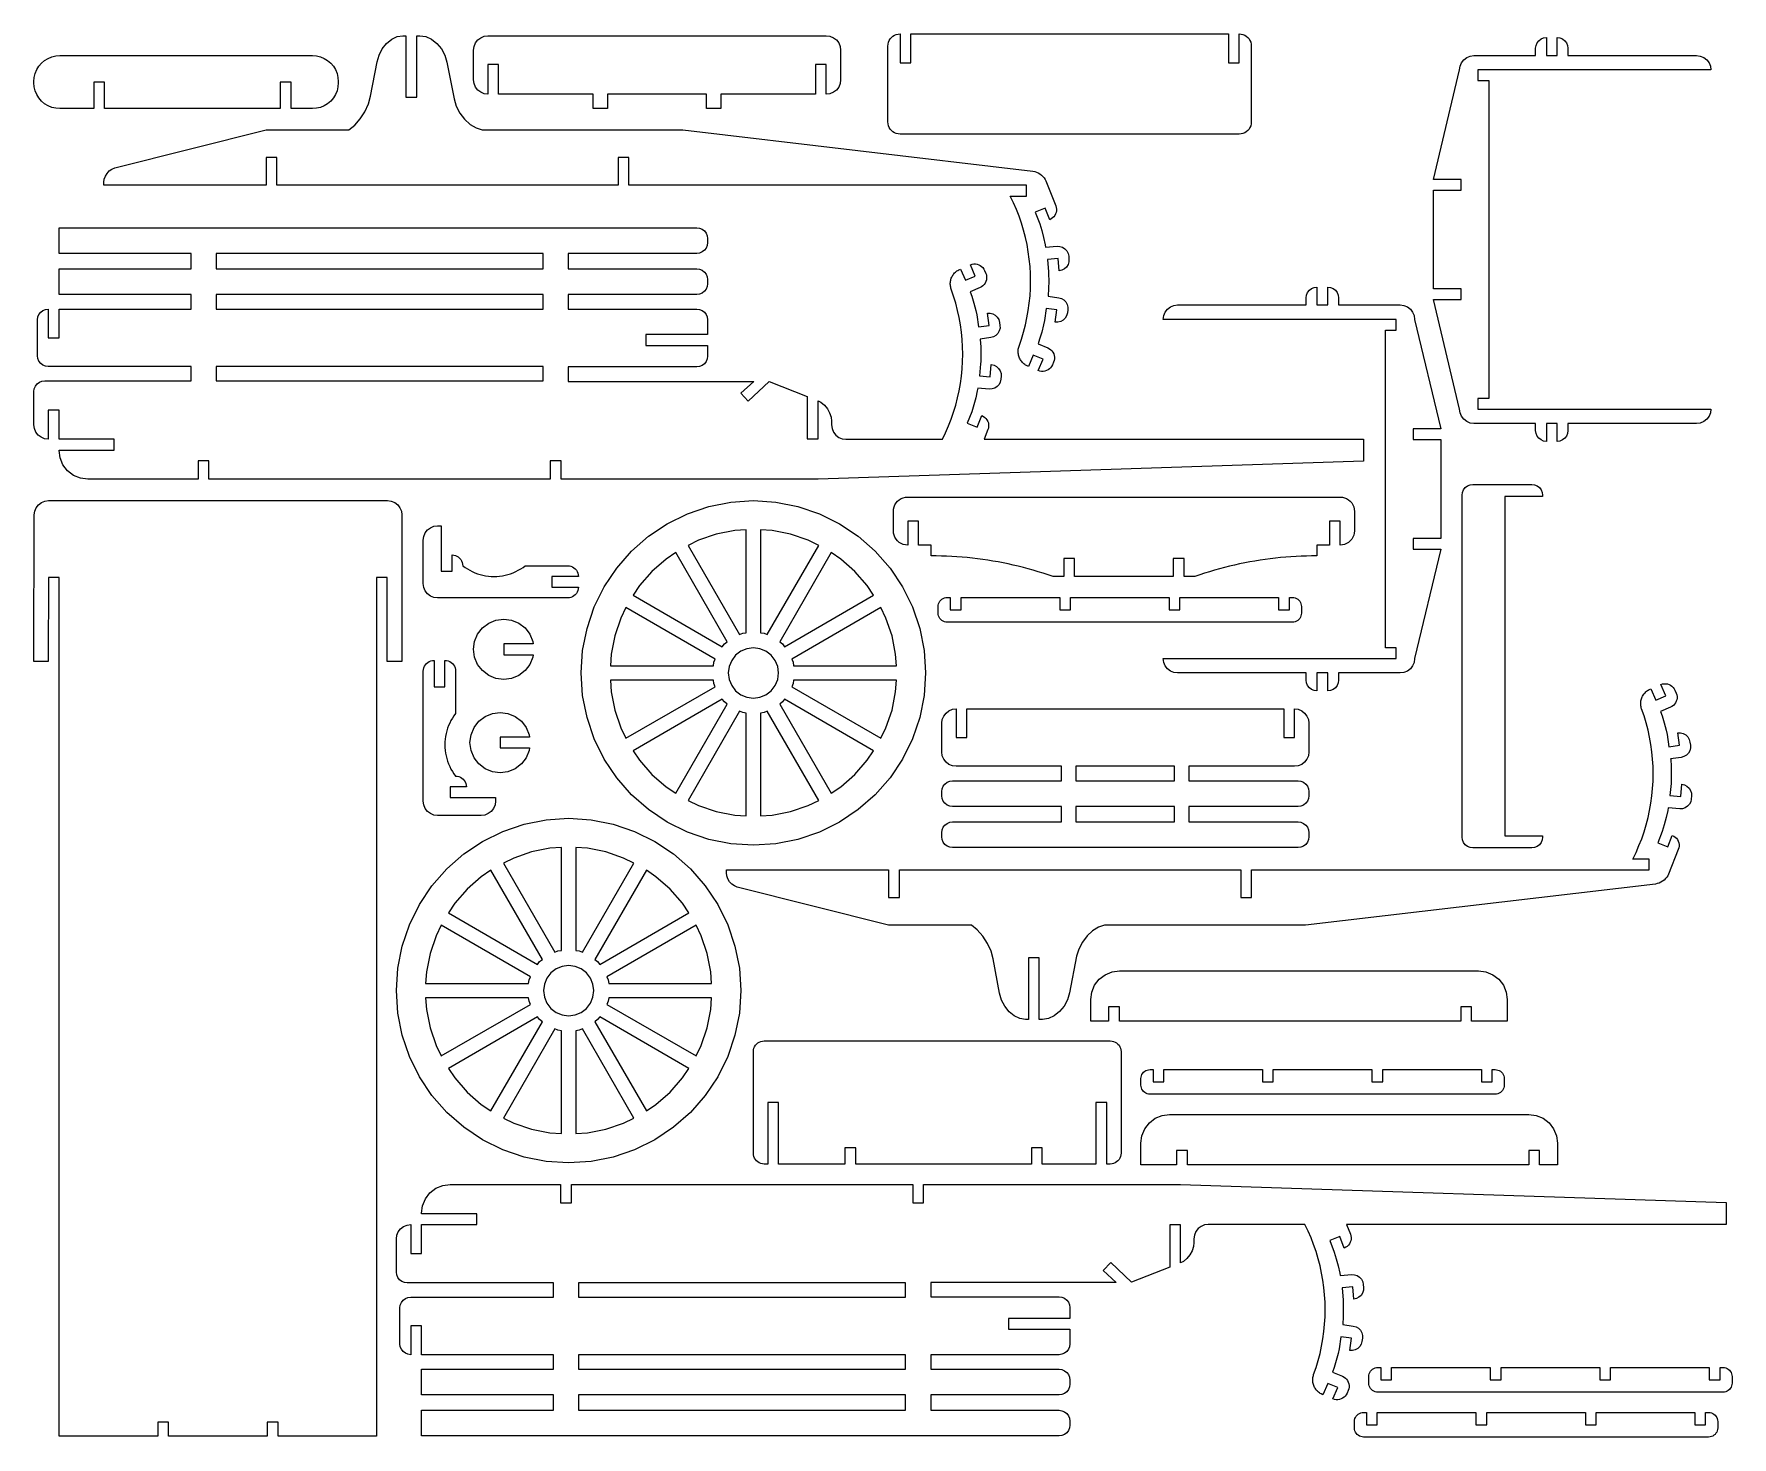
# Model space of a CAD drawing. Extents: x 4 to 478, y 5 to 396.
import ezdxf

# ---------------------------------------------------------------- set-up
doc = ezdxf.new("R2010")
doc.units = 0
doc.layers.add('IMPORT_-_CARROÇA_2', color=18, linetype='CONTINUOUS')

msp = doc.modelspace()

# ---------------------------------------------------------------- linework, layer by layer
at = {"layer": 'IMPORT_-_CARROÇA_2'}
for points in [[(280.29, 340.8), (279.7, 342.76), (279.03, 344.7), (278.29, 346.62), (277.47, 348.5), (276.58, 350.35), (281.12, 350.34), (281.12, 353.34), (170.31, 353.34), (170.31, 361.05), (167.31, 361.05), (167.31, 353.34), (72.17, 353.34), (72.17, 361.05), (69.17, 361.05), (69.17, 353.34), (24, 353.34), (24, 354.23), (24.1, 355.06), (24.4, 355.89), (24.88, 356.67), (25.5, 357.34), (26.22, 357.85), (27, 358.17), (69.17, 368.75), (92.24, 368.75), (93.9, 370.09), (95.43, 371.83), (96.74, 373.85), (97.72, 376.01), (98.33, 378.18), (100.11, 387.75), (100.66, 389.62), (101.57, 391.37), (102.78, 392.88), (104.21, 394.03), (105.75, 394.75), (107.3, 395), (108.16, 395), (108.16, 377.85), (111.16, 377.85), (111.16, 395), (112.06, 395), (113.69, 394.75), (115.31, 394.02), (116.8, 392.85), (118.07, 391.32), (119.02, 389.55), (119.6, 387.65), (121.58, 377.43), (122.18, 375.41), (123.17, 373.47), (124.47, 371.73), (126.02, 370.31), (127.69, 369.31), (129.37, 368.79), (185.3, 368.75), (282.89, 357.3), (283.39, 357.2), (283.89, 357.04), (284.38, 356.81), (284.85, 356.52), (285.29, 356.19), (285.68, 355.82), (286.02, 355.41), (286.3, 354.99), (286.51, 354.55), (289.25, 347.65), (289.39, 347.2), (289.46, 346.74), (289.45, 346.27), (289.37, 345.8), (289.22, 345.36), (289, 344.94), (288.72, 344.56), (288.38, 344.24), (287.99, 343.97), (287.57, 343.76), (286.3, 346.95), (283.52, 345.84), (284.78, 342.65), (285.34, 340.78), (285.85, 338.8), (286.29, 336.79), (286.41, 336.09), (289.63, 336.36), (290.41, 336.33), (291.16, 336.09), (291.82, 335.67), (292.35, 335.09), (292.71, 334.39), (292.87, 333.63), (292.94, 332.77), (292.91, 331.99), (292.67, 331.24), (292.25, 330.58), (291.67, 330.05), (290.97, 329.7), (290.21, 329.53), (289.92, 332.95), (286.93, 332.7), (287.22, 329.28), (287.24, 328.66), (287.29, 326.61), (287.24, 324.56), (287.12, 322.52), (287.12, 322.45), (290.08, 322.02), (290.83, 321.81), (291.51, 321.4), (292.05, 320.84), (292.43, 320.16), (292.63, 319.4), (292.62, 318.62), (292.49, 317.77), (292.28, 317.01), (291.88, 316.34), (291.32, 315.79), (290.63, 315.41), (289.87, 315.22), (289.09, 315.23), (289.58, 318.62), (286.62, 319.06), (286.12, 315.66), (285.85, 314.43), (285.34, 312.44), (284.75, 310.48), (284.31, 309.22), (287.07, 308.05), (287.49, 307.83), (287.87, 307.55), (288.2, 307.22), (288.47, 306.83), (288.68, 306.41), (288.82, 305.96), (288.89, 305.5), (288.89, 305.03), (288.81, 304.56), (288.66, 304.11), (288.32, 303.32), (288.11, 302.9), (287.83, 302.53), (287.49, 302.2), (287.11, 301.92), (286.69, 301.71), (286.24, 301.57), (285.77, 301.5), (285.3, 301.51), (284.84, 301.58), (284.39, 301.73), (285.73, 304.89), (282.97, 306.06), (281.63, 302.91), (281.11, 303.14), (280.86, 303.28), (280.62, 303.44), (280.39, 303.62), (280.17, 303.8), (279.97, 304.01), (279.78, 304.22), (279.6, 304.45), (279.44, 304.68), (279.3, 304.93), (279.17, 305.19), (279.06, 305.45), (278.96, 305.72), (278.89, 306), (278.83, 306.28), (278.79, 306.57), (278.77, 306.85), (278.77, 307.14), (278.78, 307.43), (278.82, 307.71), (278.87, 307.99), (278.94, 308.27), (279.03, 308.54), (279.7, 310.48), (280.29, 312.44), (280.81, 314.43), (281.24, 316.43), (281.6, 318.45), (281.88, 320.48), (282.08, 322.52), (282.2, 324.56), (282.24, 326.61), (282.2, 328.66), (282.08, 330.71), (281.88, 332.75), (281.6, 334.79), (281.25, 336.81), (280.81, 338.81)], [(222.3, 378.72), (195.88, 378.72), (195.88, 374.75), (191.88, 374.75), (191.88, 378.72), (164.38, 378.72), (164.38, 374.75), (160.38, 374.75), (160.38, 378.72), (134, 378.72), (134, 386.96), (131, 386.96), (131, 378.72), (129.96, 378.86), (129, 379.26), (128.17, 379.89), (127.54, 380.72), (127.14, 381.69), (127, 382.72), (127, 391), (127.14, 392.04), (127.54, 393), (128.17, 393.83), (129, 394.46), (129.96, 394.86), (131, 395), (225.3, 395), (226.33, 394.86), (227.3, 394.46), (228.12, 393.83), (228.76, 393), (229.16, 392.04), (229.3, 391), (229.3, 382.72), (229.16, 381.69), (228.76, 380.72), (228.12, 379.89), (227.3, 379.26), (226.33, 378.86), (225.3, 378.72), (225.3, 386.96), (222.3, 386.96)], [(340.39, 367.62), (245.86, 367.62), (245.34, 367.66), (244.82, 367.78), (244.34, 367.98), (243.89, 368.26), (243.48, 368.6), (243.14, 369), (242.87, 369.45), (242.66, 369.94), (242.54, 370.45), (242.5, 370.98), (242.5, 392.14), (242.54, 392.66), (242.66, 393.18), (242.87, 393.66), (243.14, 394.11), (243.48, 394.52), (243.89, 394.86), (244.34, 395.13), (244.82, 395.34), (245.34, 395.46), (245.86, 395.5), (245.86, 387.45), (248.88, 387.45), (248.88, 395.5), (337.37, 395.5), (337.37, 387.45), (340.39, 387.45), (340.39, 395.5), (340.91, 395.46), (341.43, 395.34), (341.91, 395.13), (342.36, 394.86), (342.77, 394.52), (343.11, 394.11), (343.38, 393.66), (343.59, 393.18), (343.71, 392.66), (343.75, 392.14), (343.75, 370.98), (343.71, 370.45), (343.59, 369.94), (343.38, 369.45), (343.11, 369), (342.77, 368.6), (342.36, 368.26), (341.91, 367.98), (341.43, 367.78), (340.91, 367.66)], [(471.85, 385.5), (409.91, 385.5), (406.91, 385.5), (406.91, 382.5), (409.91, 382.5), (409.91, 293.99), (406.91, 293.99), (406.91, 290.99), (409.91, 290.99), (411.62, 290.99), (471.85, 290.99), (471.71, 289.95), (471.31, 288.99), (470.67, 288.16), (469.85, 287.52), (468.88, 287.12), (467.85, 286.99), (431.99, 286.99), (431.99, 284.99), (431.89, 284.21), (431.59, 283.49), (431.11, 282.86), (430.49, 282.39), (429.77, 282.09), (428.99, 281.99), (428.99, 286.99), (425.99, 286.99), (425.99, 281.99), (425.22, 282.09), (424.49, 282.39), (423.87, 282.86), (423.39, 283.49), (423.1, 284.21), (422.99, 284.99), (422.99, 286.99), (405.8, 286.99), (404.76, 287.12), (403.8, 287.52), (402.97, 288.16), (402.33, 288.99), (401.93, 289.95), (401.8, 290.99), (394.5, 321.49), (402.21, 321.49), (402.21, 324.49), (394.5, 324.49), (394.5, 352), (402.21, 352), (402.21, 355), (394.5, 355), (401.8, 385.5), (401.93, 386.54), (402.33, 387.5), (402.97, 388.33), (403.8, 388.96), (404.76, 389.36), (405.8, 389.5), (422.99, 389.5), (422.99, 391.5), (423.1, 392.28), (423.39, 393), (423.87, 393.62), (424.49, 394.1), (425.22, 394.4), (425.99, 394.5), (425.99, 389.5), (428.99, 389.5), (428.99, 394.5), (429.77, 394.4), (430.49, 394.1), (431.11, 393.62), (431.59, 393), (431.89, 392.28), (431.99, 391.5), (431.99, 389.5), (467.85, 389.5), (468.88, 389.36), (469.85, 388.96), (470.67, 388.33), (471.31, 387.5), (471.71, 386.54)], [(89.32, 382.28), (89.32, 381.92), (89.23, 380.79), (88.97, 379.69), (88.53, 378.64), (87.94, 377.68), (87.21, 376.82), (86.34, 376.08), (85.38, 375.49), (84.33, 375.05), (83.23, 374.79), (82.1, 374.7), (76.14, 374.7), (76.14, 382.1), (73.14, 382.1), (73.14, 374.7), (24.18, 374.7), (24.18, 382.1), (21.18, 382.1), (21.18, 374.7), (11.72, 374.7), (10.59, 374.79), (9.49, 375.05), (8.44, 375.49), (7.48, 376.08), (6.61, 376.82), (5.88, 377.68), (5.29, 378.64), (4.85, 379.69), (4.59, 380.79), (4.5, 381.92), (4.5, 382.28), (4.59, 383.41), (4.85, 384.51), (5.29, 385.56), (5.88, 386.52), (6.61, 387.39), (7.48, 388.12), (8.44, 388.71), (9.49, 389.15), (10.59, 389.41), (11.72, 389.5), (82.1, 389.5), (83.23, 389.41), (84.33, 389.15), (85.38, 388.71), (86.34, 388.12), (87.21, 387.39), (87.94, 386.52), (88.53, 385.56), (88.97, 384.51), (89.23, 383.41)], [(273.97, 299.3), (273.8, 298.54), (273.44, 297.84), (272.92, 297.26), (272.26, 296.84), (271.51, 296.6), (270.73, 296.56), (267.51, 296.83), (267.39, 296.13), (266.95, 294.13), (266.43, 292.15), (265.88, 290.28), (264.61, 287.09), (267.4, 285.98), (268.67, 289.17), (269.09, 288.96), (269.47, 288.69), (269.81, 288.36), (270.09, 287.99), (270.31, 287.57), (270.47, 287.13), (270.55, 286.66), (270.55, 286.19), (270.49, 285.72), (270.35, 285.27), (269.28, 282.59), (375.06, 282.59), (375.06, 276.46), (223.05, 271.45), (151.4, 271.45), (151.4, 276.59), (148.4, 276.59), (148.4, 271.45), (53.27, 271.45), (53.27, 276.59), (50.27, 276.59), (50.27, 271.45), (19.5, 271.45), (17.43, 271.72), (15.5, 272.52), (13.84, 273.79), (12.57, 275.45), (11.77, 277.38), (11.5, 279.45), (11.5, 279.59), (26.88, 279.59), (26.88, 282.61), (11.5, 282.61), (11.5, 290.66), (8.5, 290.66), (8.5, 282.61), (7.46, 282.75), (6.5, 283.15), (5.67, 283.78), (5.04, 284.61), (4.64, 285.58), (4.5, 286.61), (4.5, 295.89), (4.6, 296.67), (4.9, 297.39), (5.38, 298.01), (6, 298.49), (6.72, 298.79), (7.5, 298.89), (48.27, 298.89), (48.27, 302.85), (8.5, 302.85), (7.72, 302.95), (7, 303.25), (6.38, 303.73), (5.9, 304.35), (5.6, 305.07), (5.5, 305.85), (5.5, 315.88), (5.6, 316.66), (5.9, 317.38), (6.38, 318), (7, 318.48), (7.72, 318.78), (8.5, 318.88), (8.5, 310.86), (11.5, 310.86), (11.5, 318.88), (48.27, 318.88), (48.27, 322.93), (11.5, 322.93), (11.5, 330.06), (48.27, 330.06), (48.27, 334.36), (11.5, 334.37), (11.5, 341.5), (189.21, 341.5), (189.99, 341.4), (190.71, 341.1), (191.33, 340.62), (191.81, 340), (192.11, 339.28), (192.21, 338.5), (192.21, 337.37), (192.11, 336.59), (191.81, 335.87), (191.33, 335.25), (190.71, 334.77), (189.99, 334.47), (189.21, 334.37), (153.4, 334.37), (153.4, 330.06), (189.21, 330.06), (189.99, 329.96), (190.71, 329.66), (191.33, 329.18), (191.81, 328.56), (192.11, 327.83), (192.21, 327.06), (192.21, 325.93), (192.11, 325.15), (191.81, 324.43), (191.33, 323.81), (190.71, 323.33), (189.99, 323.03), (189.21, 322.93), (153.4, 322.93), (153.4, 318.88), (189.21, 318.88), (189.99, 318.78), (190.71, 318.48), (191.33, 318), (191.81, 317.38), (192.11, 316.66), (192.21, 315.88), (192.21, 311.75), (175.06, 311.75), (175.06, 308.75), (192.21, 308.75), (192.21, 305.76), (192.11, 304.99), (191.81, 304.26), (191.33, 303.64), (190.71, 303.17), (189.99, 302.87), (189.21, 302.76), (153.4, 302.76), (153.4, 298.73), (205.08, 298.73), (201.51, 295.41), (203.56, 293.22), (209.41, 298.66), (220.01, 294.53), (220.01, 282.68), (223.05, 282.68), (223.05, 293.31), (223.81, 292.91), (224.77, 292.1), (225.6, 291.1), (226.24, 289.96), (226.64, 288.77), (226.77, 287.61), (226.77, 286.59), (226.91, 285.56), (227.31, 284.59), (227.94, 283.76), (228.77, 283.13), (229.74, 282.73), (230.77, 282.59), (257.68, 282.58), (258.57, 284.43), (259.39, 286.31), (260.13, 288.22), (260.8, 290.17), (261.39, 292.13), (261.91, 294.12), (262.34, 296.12), (262.7, 298.14), (262.98, 300.17), (263.18, 302.22), (263.3, 304.27), (263.34, 306.32), (263.3, 308.37), (263.18, 310.41), (262.98, 312.45), (262.7, 314.48), (262.34, 316.5), (261.9, 318.5), (261.39, 320.49), (260.8, 322.45), (260.13, 324.39), (260.04, 324.66), (259.97, 324.94), (259.91, 325.22), (259.88, 325.5), (259.86, 325.79), (259.87, 326.08), (259.89, 326.36), (259.93, 326.65), (259.98, 326.93), (260.06, 327.2), (260.15, 327.47), (260.27, 327.74), (260.39, 328), (260.54, 328.24), (260.7, 328.48), (260.87, 328.71), (261.07, 328.92), (261.27, 329.12), (261.49, 329.31), (261.71, 329.49), (261.95, 329.64), (262.2, 329.79), (262.73, 330.02), (264.07, 326.87), (266.83, 328.04), (265.49, 331.19), (265.93, 331.34), (266.4, 331.42), (266.87, 331.43), (267.33, 331.36), (267.78, 331.22), (268.2, 331.01), (268.59, 330.73), (268.92, 330.4), (269.2, 330.02), (269.42, 329.61), (269.76, 328.81), (269.91, 328.37), (269.98, 327.9), (269.99, 327.43), (269.92, 326.97), (269.78, 326.52), (269.57, 326.1), (269.29, 325.71), (268.96, 325.38), (268.59, 325.1), (268.17, 324.88), (265.41, 323.71), (265.84, 322.45), (266.43, 320.49), (266.95, 318.5), (267.22, 317.26), (267.71, 313.87), (270.68, 314.3), (270.19, 317.7), (270.97, 317.71), (271.73, 317.52), (272.41, 317.13), (272.97, 316.59), (273.38, 315.92), (273.59, 315.16), (273.71, 314.31), (273.72, 313.53), (273.53, 312.77), (273.15, 312.09), (272.6, 311.52), (271.93, 311.12), (271.18, 310.91), (268.22, 310.48), (268.22, 310.41), (268.34, 308.37), (268.38, 306.32), (268.34, 304.27), (268.31, 303.65), (268.03, 300.23), (271.02, 299.98), (271.3, 303.4), (272.07, 303.23), (272.76, 302.87), (273.34, 302.35), (273.77, 301.69), (274, 300.94), (274.04, 300.16)], [(55.27, 330.06), (146.4, 330.06), (146.4, 334.37), (55.27, 334.36)], [(55.27, 318.88), (146.4, 318.88), (146.4, 322.93), (55.27, 322.93)], [(319.19, 221.49), (381.13, 221.49), (384.13, 221.49), (384.13, 224.49), (381.13, 224.49), (381.13, 313), (384.13, 313), (384.13, 316), (381.13, 316), (379.42, 316), (319.19, 316), (319.33, 317.04), (319.73, 318), (320.37, 318.83), (321.19, 319.46), (322.16, 319.86), (323.19, 320), (359.05, 320), (359.05, 322), (359.15, 322.78), (359.45, 323.5), (359.93, 324.12), (360.55, 324.6), (361.27, 324.9), (362.05, 325), (362.05, 320), (365.05, 320), (365.05, 325), (365.82, 324.9), (366.55, 324.6), (367.17, 324.12), (367.64, 323.5), (367.94, 322.78), (368.05, 322), (368.05, 320), (385.24, 320), (386.28, 319.86), (387.24, 319.46), (388.07, 318.83), (388.71, 318), (389.11, 317.04), (389.24, 316), (396.54, 285.5), (388.83, 285.5), (388.83, 282.5), (396.54, 282.5), (396.54, 254.99), (388.83, 254.99), (388.83, 251.99), (396.54, 251.99), (389.24, 221.49), (389.11, 220.45), (388.71, 219.49), (388.07, 218.66), (387.24, 218.02), (386.28, 217.62), (385.24, 217.49), (368.05, 217.49), (368.05, 215.49), (367.94, 214.71), (367.64, 213.99), (367.17, 213.36), (366.55, 212.89), (365.82, 212.59), (365.05, 212.49), (365.05, 217.49), (362.05, 217.49), (362.05, 212.49), (361.27, 212.59), (360.55, 212.89), (359.93, 213.36), (359.45, 213.99), (359.15, 214.71), (359.05, 215.49), (359.05, 217.49), (323.19, 217.49), (322.16, 217.62), (321.19, 218.02), (320.37, 218.66), (319.73, 219.49), (319.33, 220.45)], [(55.27, 298.89), (146.4, 298.89), (146.4, 302.85), (55.27, 302.85)], [(414.39, 266.68), (414.39, 172.14), (424.91, 172.14), (424.91, 171.75), (424.81, 170.97), (424.51, 170.25), (424.04, 169.63), (423.41, 169.15), (422.69, 168.85), (421.91, 168.75), (405.5, 168.75), (404.72, 168.85), (404, 169.15), (403.38, 169.63), (402.9, 170.25), (402.6, 170.97), (402.5, 171.75), (402.5, 267), (402.6, 267.78), (402.9, 268.5), (403.38, 269.12), (404, 269.6), (404.72, 269.9), (405.5, 270), (421.91, 270), (422.69, 269.9), (423.41, 269.6), (424.04, 269.12), (424.51, 268.5), (424.81, 267.78), (424.91, 267), (424.91, 266.68)], [(42.03, 8.77), (39.01, 8.77), (39.01, 4.86), (11.53, 4.86), (11.51, 244.11), (8.51, 244.11), (8.47, 220.72), (4.5, 220.73), (4.56, 261.5), (4.7, 262.54), (5.1, 263.5), (5.74, 264.33), (6.57, 264.97), (7.53, 265.36), (8.57, 265.5), (103.03, 265.5), (104.07, 265.36), (105.03, 264.96), (105.86, 264.33), (106.5, 263.5), (106.9, 262.53), (107.03, 261.5), (107.03, 220.73), (102.95, 220.73), (102.95, 244.11), (99.95, 244.11), (99.95, 4.86), (72.53, 4.86), (72.53, 8.77), (69.51, 8.77), (69.51, 4.86), (42.03, 4.86)], [(253, 217.5), (252.59, 211.23), (251.36, 205.07), (249.35, 199.13), (246.57, 193.5), (243.08, 188.28), (238.94, 183.56), (234.22, 179.42), (229, 175.93), (223.37, 173.15), (217.42, 171.13), (211.27, 169.91), (205, 169.5), (198.73, 169.91), (192.58, 171.13), (186.63, 173.15), (181, 175.93), (175.78, 179.42), (171.06, 183.56), (166.92, 188.28), (163.43, 193.5), (160.65, 199.13), (158.64, 205.07), (157.41, 211.23), (157, 217.5), (157.41, 223.76), (158.64, 229.92), (160.65, 235.87), (163.43, 241.5), (166.92, 246.72), (171.06, 251.44), (175.78, 255.58), (181, 259.07), (186.63, 261.84), (192.58, 263.86), (198.73, 265.09), (205, 265.5), (211.27, 265.09), (217.42, 263.86), (223.37, 261.84), (229, 259.07), (234.22, 255.58), (238.94, 251.44), (243.08, 246.72), (246.57, 241.5), (249.35, 235.87), (251.36, 229.92), (252.59, 223.76)], [(291.5, 244.35), (288.5, 244.35), (287.14, 244.82), (285.76, 245.27), (284.39, 245.7), (283, 246.11), (281.61, 246.5), (280.22, 246.87), (278.82, 247.23), (277.41, 247.56), (276, 247.87), (274.59, 248.16), (273.17, 248.43), (271.75, 248.68), (270.32, 248.91), (268.89, 249.12), (267.46, 249.31), (266.03, 249.48), (264.59, 249.63), (263.15, 249.76), (261.71, 249.87), (260.27, 249.96), (258.83, 250.02), (257.39, 250.07), (255.94, 250.09), (254.5, 250.1), (254.5, 253.1), (251, 253.1), (251, 259.8), (248, 259.8), (248, 253.1), (247.37, 253.15), (246.76, 253.29), (246.18, 253.53), (245.65, 253.86), (245.17, 254.27), (244.76, 254.75), (244.44, 255.28), (244.2, 255.86), (244.05, 256.47), (244, 257.1), (244, 262.5), (244.05, 263.13), (244.2, 263.74), (244.44, 264.32), (244.76, 264.85), (245.17, 265.33), (245.65, 265.74), (246.18, 266.06), (246.76, 266.3), (247.37, 266.45), (248, 266.5), (368.5, 266.5), (369.13, 266.45), (369.74, 266.3), (370.32, 266.06), (370.85, 265.74), (371.33, 265.33), (371.74, 264.85), (372.07, 264.32), (372.31, 263.74), (372.45, 263.13), (372.5, 262.5), (372.5, 257.1), (372.45, 256.47), (372.31, 255.86), (372.07, 255.28), (371.74, 254.75), (371.33, 254.27), (370.85, 253.86), (370.32, 253.53), (369.74, 253.29), (369.13, 253.15), (368.5, 253.1), (368.5, 259.8), (365.5, 259.8), (365.5, 253.1), (362, 253.1), (362, 250.1), (360.56, 250.09), (359.12, 250.07), (357.67, 250.02), (356.23, 249.96), (354.79, 249.87), (353.35, 249.76), (351.91, 249.63), (350.48, 249.48), (349.04, 249.31), (347.61, 249.12), (346.18, 248.91), (344.76, 248.68), (343.33, 248.43), (341.92, 248.16), (340.5, 247.87), (339.09, 247.56), (337.69, 247.23), (336.29, 246.87), (334.89, 246.5), (333.5, 246.11), (332.12, 245.7), (330.74, 245.27), (329.37, 244.82), (328, 244.35), (325, 244.35), (325, 249.35), (322, 249.35), (322, 244.35), (294.5, 244.35), (294.5, 249.35), (291.5, 249.35)], [(125.96, 246.09), (126.66, 245.74), (127.37, 245.42), (128.11, 245.15), (128.85, 244.91), (129.61, 244.72), (130.38, 244.57), (131.15, 244.46), (131.93, 244.4), (132.72, 244.38), (133.5, 244.4), (134.28, 244.46), (135.05, 244.57), (135.82, 244.72), (136.58, 244.91), (137.32, 245.15), (138.06, 245.42), (138.77, 245.74), (139.47, 246.09), (140.15, 246.48), (140.8, 246.91), (141.43, 247.38), (153.23, 247.38), (153.7, 247.34), (154.16, 247.23), (154.59, 247.05), (154.99, 246.8), (155.35, 246.5), (155.66, 246.14), (155.9, 245.74), (156.08, 245.3), (156.19, 244.84), (156.23, 244.38), (148.83, 244.38), (148.83, 241.38), (156.23, 241.38), (156.19, 240.91), (156.08, 240.45), (155.9, 240.01), (155.66, 239.61), (155.35, 239.25), (154.99, 238.95), (154.59, 238.7), (154.16, 238.52), (153.7, 238.41), (153.23, 238.38), (117, 238.38), (115.96, 238.51), (115, 238.91), (114.17, 239.55), (113.54, 240.37), (113.14, 241.34), (113, 242.38), (113, 254.5), (113.14, 255.54), (113.54, 256.5), (114.17, 257.33), (115, 257.96), (115.96, 258.36), (117, 258.5), (118, 258.5), (118, 245.88), (121, 245.88), (121, 250.38), (121.47, 250.34), (121.93, 250.23), (122.36, 250.05), (122.76, 249.8), (123.12, 249.5), (123.43, 249.14), (123.67, 248.74), (123.85, 248.3), (123.96, 247.84), (124, 247.38), (124.63, 246.91), (125.28, 246.48)], [(203, 257.35), (199.78, 257.14), (194.65, 256.12), (189.7, 254.44), (186.81, 253.01), (201.15, 228.17), (202.04, 228.54), (203, 228.67)], [(215.35, 256.12), (210.22, 257.14), (207, 257.35), (207, 228.67), (207.96, 228.54), (208.85, 228.17), (223.19, 253.01), (220.3, 254.44)], [(171.49, 239.15), (196.33, 224.81), (196.92, 225.58), (197.68, 226.17), (183.34, 251.01), (180.66, 249.22), (176.73, 245.77), (173.28, 241.84)], [(226.66, 251.01), (212.32, 226.17), (213.08, 225.58), (213.67, 224.81), (238.51, 239.15), (236.72, 241.84), (233.27, 245.77), (229.34, 249.22)], [(354.37, 238.5), (355.2, 238.5), (355.6, 238.47), (355.98, 238.38), (356.35, 238.23), (356.68, 238.02), (356.98, 237.76), (357.24, 237.46), (357.45, 237.12), (357.6, 236.76), (357.69, 236.37), (357.72, 235.98), (357.72, 234.16), (357.69, 233.77), (357.6, 233.38), (357.45, 233.02), (357.24, 232.68), (356.98, 232.38), (356.68, 232.12), (356.35, 231.91), (355.98, 231.76), (355.6, 231.67), (355.2, 231.64), (259.02, 231.64), (258.63, 231.67), (258.24, 231.76), (257.88, 231.91), (257.54, 232.12), (257.24, 232.38), (256.98, 232.68), (256.77, 233.02), (256.62, 233.38), (256.53, 233.77), (256.5, 234.16), (256.5, 235.98), (256.53, 236.37), (256.62, 236.76), (256.77, 237.12), (256.98, 237.46), (257.24, 237.76), (257.54, 238.02), (257.88, 238.23), (258.24, 238.38), (258.63, 238.47), (259.02, 238.5), (259.86, 238.5), (259.86, 235.07), (262.86, 235.07), (262.86, 238.5), (290.36, 238.5), (290.36, 235.07), (293.36, 235.07), (293.36, 238.5), (320.87, 238.5), (320.87, 235.07), (323.87, 235.07), (323.87, 238.5), (351.37, 238.5), (351.37, 235.07), (354.37, 235.07)], [(135.42, 225.58), (135.42, 222.58), (143.63, 222.58), (143.54, 221.91), (142.7, 219.88), (141.36, 218.14), (139.62, 216.8), (137.59, 215.96), (135.42, 215.67), (133.24, 215.96), (131.22, 216.8), (129.47, 218.14), (128.14, 219.88), (127.3, 221.91), (127.01, 224.08), (127.3, 226.26), (128.14, 228.28), (129.47, 230.03), (131.22, 231.36), (133.24, 232.2), (135.42, 232.49), (137.59, 232.2), (139.62, 231.36), (141.36, 230.03), (142.7, 228.28), (143.54, 226.26), (143.63, 225.58)], [(165.36, 222.72), (165.15, 219.5), (193.83, 219.5), (193.96, 220.46), (194.33, 221.35), (169.49, 235.69), (168.06, 232.8), (166.38, 227.85)], [(243.62, 227.85), (241.94, 232.8), (240.51, 235.69), (215.67, 221.35), (216.04, 220.46), (216.17, 219.5), (244.85, 219.5), (244.64, 222.72)], [(205, 210.5), (206.81, 210.74), (208.5, 211.44), (209.95, 212.55), (211.06, 214), (211.76, 215.69), (212, 217.5), (211.76, 219.31), (211.06, 220.99), (209.95, 222.44), (208.5, 223.55), (206.81, 224.25), (205, 224.49), (203.19, 224.25), (201.5, 223.55), (200.05, 222.44), (198.94, 220.99), (198.24, 219.31), (198, 217.5), (198.24, 215.69), (198.94, 214), (200.05, 212.55), (201.5, 211.44), (203.19, 210.74)], [(120.36, 203.54), (120.05, 202.83), (119.77, 202.09), (119.54, 201.35), (119.34, 200.59), (119.19, 199.82), (119.09, 199.05), (119.02, 198.27), (119, 197.49), (119.02, 196.7), (119.09, 195.92), (119.19, 195.15), (119.34, 194.38), (119.54, 193.62), (119.77, 192.88), (120.05, 192.15), (120.36, 191.43), (120.71, 190.73), (121.11, 190.06), (121.54, 189.4), (122, 188.77), (122.47, 188.73), (122.93, 188.62), (123.36, 188.44), (123.76, 188.2), (124.12, 187.89), (124.43, 187.53), (124.67, 187.13), (124.85, 186.7), (124.96, 186.24), (125, 185.77), (120.5, 185.77), (120.5, 182.77), (133.12, 182.77), (133.12, 181.77), (132.99, 180.74), (132.59, 179.77), (131.95, 178.94), (131.12, 178.31), (130.16, 177.91), (129.12, 177.77), (117, 177.77), (115.96, 177.91), (115, 178.31), (114.17, 178.94), (113.54, 179.77), (113.14, 180.74), (113, 181.77), (113, 218), (113.04, 218.47), (113.15, 218.93), (113.33, 219.36), (113.57, 219.76), (113.88, 220.12), (114.24, 220.43), (114.64, 220.67), (115.07, 220.85), (115.53, 220.96), (116, 221), (116, 213.6), (119, 213.6), (119, 221), (119.47, 220.96), (119.93, 220.85), (120.36, 220.67), (120.76, 220.43), (121.12, 220.12), (121.43, 219.76), (121.67, 219.36), (121.85, 218.93), (121.96, 218.47), (122, 218), (122, 206.2), (121.54, 205.57), (121.11, 204.92), (120.71, 204.24)], [(165.15, 215.5), (165.36, 212.28), (166.38, 207.15), (168.06, 202.2), (169.49, 199.3), (194.33, 213.64), (193.96, 214.54), (193.83, 215.5)], [(460.63, 193.48), (460.75, 191.44), (460.79, 189.39), (460.75, 187.34), (460.72, 186.72), (460.43, 183.31), (463.42, 183.06), (463.71, 186.47), (464.47, 186.31), (465.17, 185.95), (465.75, 185.42), (466.17, 184.76), (466.41, 184.01), (466.44, 183.23), (466.37, 182.38), (466.21, 181.61), (465.85, 180.91), (465.32, 180.34), (464.66, 179.91), (463.91, 179.67), (463.13, 179.64), (459.91, 179.91), (459.79, 179.21), (459.35, 177.2), (458.84, 175.22), (458.28, 173.35), (457.02, 170.16), (459.8, 169.06), (461.07, 172.24), (461.49, 172.04), (461.88, 171.77), (462.22, 171.44), (462.5, 171.06), (462.72, 170.64), (462.87, 170.2), (462.95, 169.73), (462.96, 169.26), (462.89, 168.8), (462.75, 168.35), (460.01, 161.45), (459.8, 161.01), (459.52, 160.59), (459.18, 160.19), (458.79, 159.81), (458.35, 159.48), (457.88, 159.2), (457.39, 158.97), (456.89, 158.8), (456.39, 158.7), (358.81, 147.25), (302.87, 147.21), (301.19, 146.69), (299.52, 145.69), (297.97, 144.27), (296.67, 142.53), (295.68, 140.59), (295.08, 138.58), (293.1, 128.35), (292.52, 126.45), (291.57, 124.68), (290.3, 123.16), (288.81, 121.99), (287.19, 121.25), (285.56, 121), (284.66, 121), (284.66, 138.15), (281.66, 138.15), (281.66, 121), (280.8, 121), (279.25, 121.25), (277.71, 121.97), (276.28, 123.13), (275.07, 124.63), (274.16, 126.38), (273.61, 128.26), (271.83, 137.83), (271.22, 139.99), (270.24, 142.15), (268.93, 144.17), (267.4, 145.91), (265.74, 147.25), (242.67, 147.25), (200.5, 157.83), (199.72, 158.15), (199, 158.66), (198.38, 159.33), (197.9, 160.11), (197.6, 160.94), (197.5, 161.78), (197.5, 162.66), (242.67, 162.66), (242.67, 154.96), (245.67, 154.96), (245.67, 162.66), (340.81, 162.66), (340.81, 154.96), (343.81, 154.96), (343.81, 162.66), (454.62, 162.66), (454.62, 165.66), (450.08, 165.65), (450.97, 167.5), (451.79, 169.39), (452.54, 171.3), (453.2, 173.24), (453.79, 175.2), (454.31, 177.19), (454.75, 179.19), (455.1, 181.21), (455.38, 183.25), (455.58, 185.29), (455.7, 187.34), (455.74, 189.39), (455.7, 191.44), (455.58, 193.48), (455.38, 195.52), (455.1, 197.55), (454.74, 199.57), (454.31, 201.58), (453.79, 203.56), (453.2, 205.52), (452.53, 207.46), (452.44, 207.73), (452.37, 208.01), (452.32, 208.29), (452.28, 208.58), (452.27, 208.86), (452.27, 209.15), (452.29, 209.44), (452.33, 209.72), (452.39, 210), (452.46, 210.28), (452.56, 210.55), (452.67, 210.81), (452.8, 211.07), (452.94, 211.32), (453.1, 211.55), (453.28, 211.78), (453.47, 212), (453.67, 212.2), (453.89, 212.39), (454.12, 212.56), (454.36, 212.72), (454.61, 212.86), (455.13, 213.1), (456.47, 209.94), (459.23, 211.11), (457.89, 214.27), (458.34, 214.42), (458.8, 214.5), (459.27, 214.5), (459.74, 214.43), (460.19, 214.29), (460.61, 214.08), (460.99, 213.8), (461.33, 213.48), (461.61, 213.1), (461.82, 212.68), (462.16, 211.89), (462.31, 211.44), (462.39, 210.98), (462.39, 210.51), (462.32, 210.04), (462.18, 209.59), (461.97, 209.17), (461.7, 208.79), (461.37, 208.45), (460.99, 208.17), (460.57, 207.95), (457.81, 206.78), (458.25, 205.52), (458.84, 203.56), (459.35, 201.58), (459.62, 200.34), (460.12, 196.94), (463.08, 197.38), (462.59, 200.77), (463.37, 200.78), (464.13, 200.59), (464.82, 200.21), (465.38, 199.66), (465.78, 198.99), (465.99, 198.24), (466.12, 197.38), (466.13, 196.6), (465.93, 195.84), (465.55, 195.16), (465.01, 194.6), (464.33, 194.2), (463.58, 193.98), (460.62, 193.55)], [(240.51, 199.3), (241.94, 202.2), (243.62, 207.15), (244.64, 212.28), (244.85, 215.5), (216.17, 215.5), (216.04, 214.54), (215.67, 213.64)], [(180.66, 185.78), (183.34, 183.98), (197.68, 208.82), (196.92, 209.41), (196.33, 210.18), (171.49, 195.84), (173.28, 193.16), (176.73, 189.22)], [(226.66, 183.98), (229.34, 185.78), (233.27, 189.22), (236.72, 193.16), (238.51, 195.84), (213.67, 210.18), (213.08, 209.41), (212.32, 208.82)], [(126.3, 200.27), (127.14, 202.3), (128.47, 204.04), (130.22, 205.37), (132.24, 206.21), (134.42, 206.5), (136.59, 206.21), (138.62, 205.37), (140.36, 204.04), (141.7, 202.3), (142.54, 200.27), (142.63, 199.59), (134.42, 199.59), (134.42, 196.59), (142.63, 196.59), (142.54, 195.92), (141.7, 193.89), (140.36, 192.15), (138.62, 190.81), (136.59, 189.97), (134.42, 189.69), (132.24, 189.97), (130.22, 190.81), (128.47, 192.15), (127.14, 193.89), (126.3, 195.92), (126.01, 198.09)], [(203, 177.65), (203, 206.33), (202.04, 206.45), (201.15, 206.82), (186.81, 181.98), (189.7, 180.56), (194.65, 178.88), (199.78, 177.86)], [(210.22, 177.86), (215.35, 178.88), (220.3, 180.56), (223.19, 181.98), (208.85, 206.82), (207.96, 206.45), (207, 206.33), (207, 177.65)], [(264.5, 207.5), (352.8, 207.5), (352.8, 199.49), (355.8, 199.49), (355.8, 207.5), (356.83, 207.36), (357.8, 206.96), (358.62, 206.33), (359.26, 205.5), (359.66, 204.54), (359.8, 203.5), (359.8, 195.49), (359.66, 194.45), (359.26, 193.49), (358.62, 192.66), (357.8, 192.02), (356.83, 191.62), (355.8, 191.49), (326.38, 191.49), (326.38, 187.43), (356.8, 187.43), (357.57, 187.33), (358.3, 187.03), (358.92, 186.55), (359.39, 185.93), (359.69, 185.21), (359.8, 184.43), (359.8, 183.3), (359.69, 182.52), (359.39, 181.8), (358.92, 181.18), (358.3, 180.7), (357.57, 180.4), (356.8, 180.3), (326.38, 180.3), (326.38, 176), (356.8, 176), (357.57, 175.9), (358.3, 175.6), (358.92, 175.12), (359.39, 174.5), (359.69, 173.78), (359.8, 173), (359.8, 171.86), (359.69, 171.08), (359.39, 170.36), (358.92, 169.74), (358.3, 169.26), (357.57, 168.96), (356.8, 168.86), (260.5, 168.86), (259.72, 168.96), (259, 169.26), (258.38, 169.74), (257.9, 170.36), (257.6, 171.08), (257.5, 171.86), (257.5, 173), (257.6, 173.78), (257.9, 174.5), (258.38, 175.12), (259, 175.6), (259.72, 175.9), (260.5, 176), (290.88, 176), (290.88, 180.3), (260.5, 180.3), (259.72, 180.4), (259, 180.7), (258.38, 181.18), (257.9, 181.8), (257.6, 182.52), (257.5, 183.3), (257.5, 184.43), (257.6, 185.21), (257.9, 185.93), (258.38, 186.55), (259, 187.03), (259.72, 187.33), (260.5, 187.43), (290.88, 187.43), (290.88, 191.49), (261.5, 191.49), (260.46, 191.62), (259.5, 192.02), (258.67, 192.66), (258.04, 193.49), (257.64, 194.45), (257.5, 195.49), (257.5, 203.5), (257.64, 204.54), (258.04, 205.5), (258.67, 206.33), (259.5, 206.96), (260.46, 207.36), (261.5, 207.5), (261.5, 199.49), (264.5, 199.49)], [(322.38, 191.49), (294.88, 191.49), (294.88, 187.43), (322.38, 187.43)], [(322.38, 180.3), (294.88, 180.3), (294.88, 176), (322.38, 176)], [(187.44, 162.94), (191.58, 158.22), (195.07, 153), (197.85, 147.37), (199.86, 141.42), (201.09, 135.26), (201.5, 129), (201.09, 122.73), (199.86, 116.57), (197.85, 110.63), (195.07, 105), (191.58, 99.78), (187.44, 95.06), (182.72, 90.92), (177.5, 87.43), (171.87, 84.65), (165.92, 82.63), (159.77, 81.41), (153.5, 81), (147.23, 81.41), (141.08, 82.63), (135.13, 84.65), (129.5, 87.43), (124.28, 90.92), (119.56, 95.06), (115.42, 99.78), (111.93, 105), (109.15, 110.63), (107.14, 116.57), (105.91, 122.73), (105.5, 129), (105.91, 135.26), (107.14, 141.42), (109.15, 147.37), (111.93, 153), (115.42, 158.22), (119.56, 162.94), (124.28, 167.08), (129.5, 170.57), (135.13, 173.34), (141.08, 175.36), (147.23, 176.59), (153.5, 177), (159.77, 176.59), (165.92, 175.36), (171.87, 173.34), (177.5, 170.57), (182.72, 167.08)], [(150.54, 140.04), (151.5, 140.17), (151.5, 168.85), (148.28, 168.64), (143.15, 167.62), (138.2, 165.94), (135.31, 164.51), (149.65, 139.67)], [(155.5, 168.85), (155.5, 140.17), (156.46, 140.04), (157.35, 139.67), (171.69, 164.51), (168.8, 165.94), (163.85, 167.62), (158.72, 168.64)], [(144.83, 136.31), (145.42, 137.08), (146.18, 137.67), (131.84, 162.51), (129.16, 160.72), (125.23, 157.27), (121.78, 153.34), (119.99, 150.66)], [(160.82, 137.67), (161.58, 137.08), (162.17, 136.31), (187.01, 150.66), (185.22, 153.34), (181.77, 157.27), (177.84, 160.72), (175.16, 162.51)], [(142.46, 131.96), (142.83, 132.85), (117.99, 147.19), (116.56, 144.3), (114.88, 139.35), (113.86, 134.22), (113.65, 131), (142.33, 131)], [(189.01, 147.19), (164.17, 132.85), (164.54, 131.96), (164.67, 131), (193.35, 131), (193.14, 134.22), (192.12, 139.35), (190.44, 144.3)], [(155.31, 135.75), (153.5, 135.99), (151.69, 135.75), (150, 135.06), (148.55, 133.94), (147.44, 132.49), (146.74, 130.81), (146.5, 129), (146.74, 127.19), (147.44, 125.5), (148.55, 124.05), (150, 122.94), (151.69, 122.24), (153.5, 122), (155.31, 122.24), (157, 122.94), (158.45, 124.05), (159.56, 125.5), (160.26, 127.19), (160.5, 129), (160.26, 130.81), (159.56, 132.49), (158.45, 133.94), (157, 135.06)], [(299, 120.5), (299, 126.5), (299.27, 128.57), (300.07, 130.5), (301.34, 132.16), (303, 133.43), (304.93, 134.23), (307, 134.5), (407.06, 134.5), (409.13, 134.23), (411.06, 133.43), (412.72, 132.16), (413.99, 130.5), (414.79, 128.57), (415.06, 126.5), (415.06, 120.5), (405.13, 120.5), (405.13, 124.5), (402.13, 124.5), (402.13, 120.5), (307, 120.5), (307, 124.5), (304, 124.5), (304, 120.5)], [(117.99, 110.8), (142.83, 125.14), (142.46, 126.04), (142.33, 127), (113.65, 127), (113.86, 123.78), (114.88, 118.65), (116.56, 113.7)], [(164.67, 127), (164.54, 126.04), (164.17, 125.14), (189.01, 110.8), (190.44, 113.7), (192.12, 118.65), (193.14, 123.78), (193.35, 127)], [(131.84, 95.48), (146.18, 120.32), (145.42, 120.91), (144.83, 121.68), (119.99, 107.34), (121.78, 104.66), (125.23, 100.73), (129.16, 97.28)], [(150.54, 117.95), (149.65, 118.32), (135.31, 93.48), (138.2, 92.06), (143.15, 90.38), (148.28, 89.36), (151.5, 89.15), (151.5, 117.83)], [(171.69, 93.48), (157.35, 118.32), (156.46, 117.95), (155.5, 117.83), (155.5, 89.15), (158.72, 89.36), (163.85, 90.38), (168.8, 92.06)], [(161.58, 120.91), (160.82, 120.32), (175.16, 95.48), (177.84, 97.28), (181.77, 100.73), (185.22, 104.66), (187.01, 107.34), (162.17, 121.68)], [(306.58, 114.12), (306.89, 113.76), (307.13, 113.36), (307.31, 112.93), (307.42, 112.47), (307.46, 112), (307.46, 83.69), (307.42, 83.22), (307.31, 82.77), (307.13, 82.33), (306.89, 81.93), (306.58, 81.57), (306.22, 81.27), (305.82, 81.02), (305.39, 80.84), (304.93, 80.73), (304.46, 80.69), (303.46, 80.69), (303.46, 97.85), (300.46, 97.85), (300.46, 80.69), (285.46, 80.69), (285.46, 85.19), (282.46, 85.19), (282.46, 80.69), (233.5, 80.69), (233.5, 85.19), (230.5, 85.19), (230.5, 80.69), (212, 80.69), (212, 97.85), (209, 97.85), (209, 80.69), (208, 80.69), (207.53, 80.73), (207.07, 80.84), (206.64, 81.02), (206.24, 81.27), (205.88, 81.57), (205.57, 81.93), (205.33, 82.33), (205.15, 82.77), (205.04, 83.22), (205, 83.69), (205, 112), (205.04, 112.47), (205.15, 112.93), (205.33, 113.36), (205.57, 113.76), (205.88, 114.12), (206.24, 114.43), (206.64, 114.67), (207.07, 114.85), (207.53, 114.96), (208, 115), (304.46, 115), (304.93, 114.96), (305.39, 114.85), (305.82, 114.67), (306.22, 114.43)], [(349.86, 107), (377.37, 107), (377.37, 103.57), (380.37, 103.57), (380.37, 107), (407.87, 107), (407.87, 103.57), (410.87, 103.57), (410.87, 107), (411.7, 107), (412.1, 106.97), (412.48, 106.88), (412.85, 106.72), (413.18, 106.52), (413.48, 106.26), (413.74, 105.96), (413.95, 105.62), (414.1, 105.26), (414.19, 104.87), (414.22, 104.48), (414.22, 102.66), (414.19, 102.27), (414.1, 101.88), (413.95, 101.52), (413.74, 101.18), (413.48, 100.88), (413.18, 100.62), (412.85, 100.41), (412.48, 100.26), (412.1, 100.17), (411.7, 100.14), (315.52, 100.14), (315.13, 100.17), (314.74, 100.26), (314.38, 100.41), (314.04, 100.62), (313.74, 100.88), (313.48, 101.18), (313.27, 101.52), (313.12, 101.88), (313.03, 102.27), (313, 102.66), (313, 104.48), (313.03, 104.87), (313.12, 105.26), (313.27, 105.62), (313.48, 105.96), (313.74, 106.26), (314.04, 106.52), (314.38, 106.72), (314.74, 106.88), (315.13, 106.97), (315.52, 107), (316.36, 107), (316.36, 103.57), (319.36, 103.57), (319.36, 107), (346.86, 107), (346.86, 103.57), (349.86, 103.57)], [(429.06, 86.5), (429.06, 80.5), (424.06, 80.5), (424.06, 84.5), (421.06, 84.5), (421.06, 80.5), (325.93, 80.5), (325.93, 84.5), (322.93, 84.5), (322.93, 80.5), (313, 80.5), (313, 86.5), (313.27, 88.57), (314.07, 90.5), (315.34, 92.16), (317, 93.43), (318.93, 94.23), (321, 94.5), (421.06, 94.5), (423.13, 94.23), (425.06, 93.43), (426.72, 92.16), (427.99, 90.5), (428.79, 88.57)], [(369.34, 38.09), (369.22, 36.04), (369.22, 35.97), (372.18, 35.54), (372.93, 35.33), (373.6, 34.93), (374.15, 34.37), (374.53, 33.68), (374.72, 32.92), (374.71, 32.14), (374.59, 31.29), (374.38, 30.54), (373.97, 29.86), (373.41, 29.32), (372.73, 28.93), (371.97, 28.74), (371.19, 28.75), (371.68, 32.15), (368.71, 32.58), (368.22, 29.19), (367.95, 27.95), (367.43, 25.97), (366.84, 24), (366.41, 22.74), (369.17, 21.57), (369.59, 21.35), (369.96, 21.07), (370.29, 20.74), (370.57, 20.36), (370.78, 19.93), (370.92, 19.49), (370.99, 19.02), (370.98, 18.55), (370.91, 18.08), (370.76, 17.64), (370.42, 16.85), (370.2, 16.43), (369.92, 16.05), (369.59, 15.72), (369.2, 15.45), (368.78, 15.24), (368.33, 15.1), (367.87, 15.03), (367.4, 15.03), (366.93, 15.11), (366.49, 15.26), (367.83, 18.41), (365.07, 19.59), (363.73, 16.43), (363.2, 16.66), (362.95, 16.81), (362.71, 16.97), (362.49, 17.14), (362.27, 17.33), (362.07, 17.53), (361.87, 17.74), (361.7, 17.97), (361.54, 18.21), (361.39, 18.46), (361.27, 18.71), (361.15, 18.98), (361.06, 19.25), (360.98, 19.52), (360.93, 19.81), (360.89, 20.09), (360.87, 20.38), (360.86, 20.66), (360.88, 20.95), (360.91, 21.23), (360.97, 21.52), (361.04, 21.79), (361.13, 22.07), (361.8, 24), (362.39, 25.97), (362.9, 27.95), (363.34, 29.95), (363.7, 31.97), (363.98, 34), (364.18, 36.04), (364.3, 38.09), (364.34, 40.14), (364.3, 42.19), (364.18, 44.24), (363.98, 46.28), (363.7, 48.31), (363.34, 50.33), (362.91, 52.34), (362.39, 54.32), (361.8, 56.29), (361.13, 58.23), (360.39, 60.14), (359.57, 62.02), (358.68, 63.87), (331.77, 63.86), (330.74, 63.72), (329.77, 63.32), (328.94, 62.69), (328.31, 61.86), (327.91, 60.89), (327.77, 59.86), (327.77, 58.85), (327.64, 57.68), (327.24, 56.49), (326.6, 55.35), (325.77, 54.35), (324.81, 53.55), (324.05, 53.14), (324.05, 63.77), (321.01, 63.77), (321.01, 51.92), (310.41, 47.8), (304.56, 53.23), (302.51, 51.04), (306.08, 47.72), (254.4, 47.72), (254.4, 43.69), (290.21, 43.69), (290.99, 43.59), (291.71, 43.29), (292.33, 42.81), (292.81, 42.19), (293.11, 41.46), (293.21, 40.69), (293.21, 37.7), (276.06, 37.7), (276.06, 34.7), (293.21, 34.7), (293.21, 30.57), (293.11, 29.8), (292.81, 29.07), (292.33, 28.45), (291.71, 27.98), (290.99, 27.68), (290.21, 27.57), (254.4, 27.57), (254.4, 23.52), (290.21, 23.52), (290.99, 23.42), (291.71, 23.12), (292.33, 22.64), (292.81, 22.02), (293.11, 21.3), (293.21, 20.52), (293.21, 19.39), (293.11, 18.62), (292.81, 17.89), (292.33, 17.27), (291.71, 16.8), (290.99, 16.5), (290.21, 16.39), (254.4, 16.39), (254.4, 12.08), (290.21, 12.08), (290.99, 11.98), (291.71, 11.68), (292.33, 11.2), (292.81, 10.58), (293.11, 9.86), (293.21, 9.08), (293.21, 7.95), (293.11, 7.18), (292.81, 6.45), (292.33, 5.83), (291.71, 5.35), (290.99, 5.05), (290.21, 4.95), (112.5, 4.95), (112.5, 12.08), (149.27, 12.09), (149.27, 16.39), (112.5, 16.39), (112.5, 23.52), (149.27, 23.52), (149.27, 27.57), (112.5, 27.57), (112.5, 35.59), (109.5, 35.59), (109.5, 27.57), (108.72, 27.68), (108, 27.98), (107.38, 28.45), (106.9, 29.07), (106.6, 29.8), (106.5, 30.57), (106.5, 40.6), (106.6, 41.38), (106.9, 42.1), (107.38, 42.72), (108, 43.2), (108.72, 43.5), (109.5, 43.6), (149.27, 43.6), (149.27, 47.56), (108.5, 47.56), (107.72, 47.67), (107, 47.96), (106.38, 48.44), (105.9, 49.06), (105.6, 49.79), (105.5, 50.56), (105.5, 59.84), (105.64, 60.88), (106.04, 61.84), (106.67, 62.67), (107.5, 63.3), (108.46, 63.7), (109.5, 63.84), (109.5, 55.8), (112.5, 55.8), (112.5, 63.84), (127.88, 63.84), (127.88, 66.86), (112.5, 66.86), (112.5, 67), (112.77, 69.07), (113.57, 71), (114.84, 72.66), (116.5, 73.93), (118.43, 74.73), (120.5, 75), (151.27, 75), (151.27, 69.86), (154.27, 69.86), (154.27, 75), (249.4, 75), (249.4, 69.86), (252.4, 69.86), (252.4, 75), (324.05, 75), (476.06, 69.99), (476.06, 63.86), (370.28, 63.86), (371.35, 61.18), (371.49, 60.73), (371.55, 60.26), (371.55, 59.79), (371.47, 59.33), (371.31, 58.88), (371.09, 58.46), (370.81, 58.09), (370.47, 57.76), (370.09, 57.49), (369.67, 57.28), (368.4, 60.47), (365.61, 59.36), (366.88, 56.17), (367.43, 54.3), (367.95, 52.32), (368.39, 50.32), (368.51, 49.62), (371.73, 49.89), (372.51, 49.85), (373.26, 49.61), (373.92, 49.19), (374.44, 48.61), (374.8, 47.91), (374.97, 47.15), (375.04, 46.29), (375, 45.51), (374.77, 44.76), (374.34, 44.11), (373.76, 43.58), (373.07, 43.22), (372.3, 43.05), (372.02, 46.47), (369.03, 46.22), (369.31, 42.8), (369.34, 42.18), (369.38, 40.14)], [(247.4, 47.56), (156.27, 47.56), (156.27, 43.6), (247.4, 43.6)], [(156.27, 27.57), (156.27, 23.52), (247.4, 23.52), (247.4, 27.57)], [(474.37, 24), (475.2, 24), (475.6, 23.97), (475.98, 23.88), (476.35, 23.73), (476.68, 23.52), (476.98, 23.26), (477.24, 22.96), (477.45, 22.62), (477.6, 22.26), (477.69, 21.87), (477.72, 21.48), (477.72, 19.66), (477.69, 19.27), (477.6, 18.88), (477.45, 18.52), (477.24, 18.18), (476.98, 17.88), (476.68, 17.62), (476.35, 17.41), (475.98, 17.26), (475.6, 17.17), (475.2, 17.14), (379.02, 17.14), (378.63, 17.17), (378.24, 17.26), (377.88, 17.41), (377.54, 17.62), (377.24, 17.88), (376.98, 18.18), (376.77, 18.52), (376.62, 18.88), (376.53, 19.27), (376.5, 19.66), (376.5, 21.48), (376.53, 21.87), (376.62, 22.26), (376.77, 22.62), (376.98, 22.96), (377.24, 23.26), (377.54, 23.52), (377.88, 23.73), (378.24, 23.88), (378.63, 23.97), (379.02, 24), (379.86, 24), (379.86, 20.57), (382.86, 20.57), (382.86, 24), (410.36, 24), (410.36, 20.57), (413.36, 20.57), (413.36, 24), (440.87, 24), (440.87, 20.57), (443.87, 20.57), (443.87, 24), (471.37, 24), (471.37, 20.57), (474.37, 20.57)], [(156.27, 12.09), (247.4, 12.08), (247.4, 16.39), (156.27, 16.39)], [(470.37, 11.5), (471.2, 11.5), (471.6, 11.47), (471.98, 11.38), (472.35, 11.23), (472.68, 11.02), (472.98, 10.76), (473.24, 10.46), (473.45, 10.12), (473.6, 9.76), (473.69, 9.37), (473.72, 8.98), (473.72, 7.16), (473.69, 6.77), (473.6, 6.38), (473.45, 6.02), (473.24, 5.68), (472.98, 5.38), (472.68, 5.12), (472.35, 4.91), (471.98, 4.76), (471.6, 4.67), (471.2, 4.64), (375.02, 4.64), (374.63, 4.67), (374.24, 4.76), (373.88, 4.91), (373.54, 5.12), (373.24, 5.38), (372.98, 5.68), (372.77, 6.02), (372.62, 6.38), (372.53, 6.77), (372.5, 7.16), (372.5, 8.98), (372.53, 9.37), (372.62, 9.76), (372.77, 10.12), (372.98, 10.46), (373.24, 10.76), (373.54, 11.02), (373.88, 11.23), (374.24, 11.38), (374.63, 11.47), (375.02, 11.5), (375.86, 11.5), (375.86, 8.07), (378.86, 8.07), (378.86, 11.5), (406.36, 11.5), (406.36, 8.07), (409.36, 8.07), (409.36, 11.5), (436.87, 11.5), (436.87, 8.07), (439.87, 8.07), (439.87, 11.5), (467.37, 11.5), (467.37, 8.07), (470.37, 8.07)]]:
    msp.add_lwpolyline(points, close=True, dxfattribs=at)

doc.saveas('drawing.dxf')
